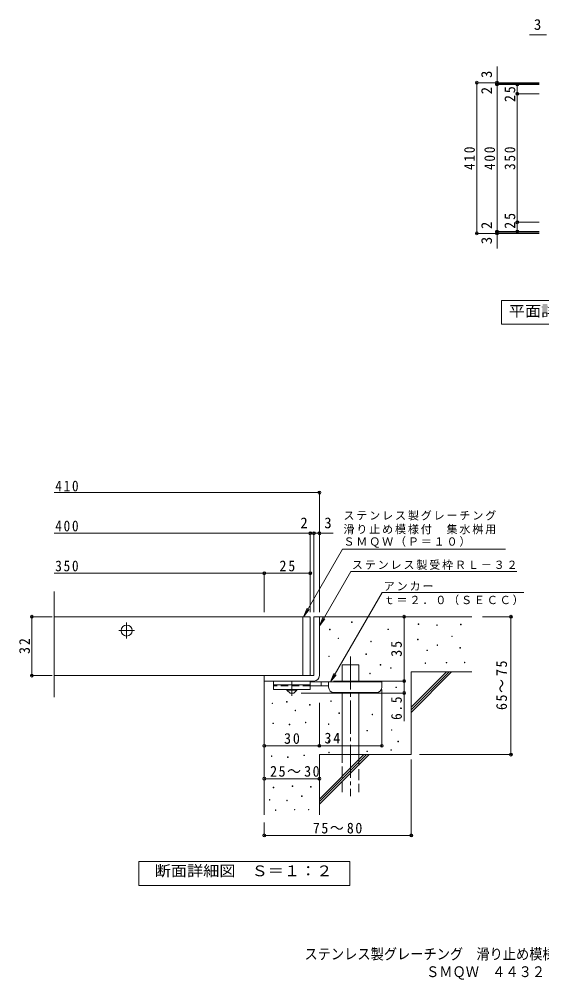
# Model space of a CAD drawing. Units: millimetres at full size, sheet at 1:10, with parts at other scales. Extents: x -1626 to 1681, y -1379 to 1282.
# Drawn here: x -1626 to -203, y -1379 to 1235 of the extents above; entities that cross this region are included whole.
import ezdxf
from ezdxf.enums import TextEntityAlignment as Align

# ---------------------------------------------------------------- set-up
doc = ezdxf.new("R2010")
doc.units = ezdxf.units.MM
doc.header["$LTSCALE"] = 10
doc.header["$PDMODE"] = 32
doc.header["$PDSIZE"] = 8
for name, pattern in [('CHAIN1', [8, 5, -1, 1, -1]), ('CHAIN2', [12, 9, -1, 1, -1]), ('DASHED2', [3, 2, -1]), ('DASHED3', [4, 3, -1])]:
    doc.linetypes.add(name, pattern=pattern)
for name, color, linetype, lineweight in [('C-4', 7, 'Continuous', 9), ('C-5', 7, 'Continuous', 9), ('D-0', 7, 'Continuous', 9), ('D-1', 2, 'Continuous', 9), ('D-2', 3, 'Continuous', 9), ('D-4', 7, 'Continuous', 9), ('D-5', 7, 'Continuous', 9), ('D-6', 6, 'Continuous', 9), ('D-9', 4, 'Continuous', 9)]:
    doc.layers.add(name, color=color, linetype=linetype, lineweight=lineweight)
doc.layers.add('F-5_F-5ﾚｲﾔ', color=2, linetype='Continuous')
doc.styles.add('ＭＳ ゴシック', font='')
doc.styles.get('ＭＳ ゴシック').set_extended_font_data('MS Gothic')

msp = doc.modelspace()

# ---------------------------------------------------------------- linework, layer by layer
at = {"layer": 'C-4'}
for p, q in [((-210.06, 1062.32), (-383.06, 1062.32)), ((-380.06, 652.32), (-380.06, 1062.32)), ((-210.06, 1059.32), (-328.06, 1059.32)), ((-210.06, 1057.32), (-328.06, 1057.32)), ((-325.06, 657.32), (-325.06, 1057.32)), ((-270.06, 1032.32), (-270.06, 1057.32)), ((-210.06, 1032.32), (-273.06, 1032.32)), ((-270.06, 682.32), (-270.06, 1032.32)), ((-210.06, 682.32), (-273.06, 682.32)), ((-270.06, 682.32), (-270.06, 657.32)), ((-210.06, 657.32), (-328.06, 657.32)), ((-210.06, 655.32), (-328.06, 655.32)), ((-210.06, 652.32), (-383.06, 652.32))]:
    msp.add_line(p, q, dxfattribs=at)
for points in [[(-190.06, 1192.32), (-192.06, 1192.32), (-236.37, 1192.32)], [(-325.06, 1057.32), (-325.06, 1059.32), (-325.06, 1106.63)], [(-325.06, 657.32), (-325.06, 655.32), (-325.06, 611)]]:
    msp.add_lwpolyline(points, dxfattribs=at)
for p in [(-380.06, 1062.32), (-325.06, 1062.32), (-325.06, 1059.32), (-325.06, 1057.32), (-270.06, 1057.32), (-270.06, 1032.32), (-270.06, 682.32), (-380.06, 652.32), (-325.06, 657.32), (-325.06, 655.32), (-325.06, 652.32), (-270.06, 657.32)]:
    msp.add_point(p, dxfattribs=at)
at = {"layer": 'C-5'}
msp.add_lwpolyline([(-313.02, 404.83), (-313.02, 469.83), (261.98, 469.83), (261.98, 404.83)], close=True, dxfattribs=at)
at = {"layer": 'D-0'}
for points in [[(-720.97, -406.88), (-720.97, -405.38), (-719.47, -405.38), (-719.47, -406.88)], [(-539.92, -412.16), (-539.92, -410.66), (-538.42, -410.66), (-538.42, -412.16)], [(-489.16, -414.87), (-489.16, -413.37), (-487.66, -413.37), (-487.66, -414.87)], [(-424.19, -412.84), (-424.19, -411.34), (-422.69, -411.34), (-422.69, -412.84)], [(-780.88, -426.62), (-780.88, -425.12), (-779.38, -425.12), (-779.38, -426.62)], [(-622.19, -426.04), (-622.19, -424.54), (-620.69, -424.54), (-620.69, -426.04)], [(-448.56, -445.32), (-448.56, -443.82), (-447.06, -443.82), (-447.06, -445.32)], [(-758.03, -450.61), (-758.03, -449.11), (-756.53, -449.11), (-756.53, -450.61)], [(-668.89, -459.56), (-668.89, -458.06), (-667.39, -458.06), (-667.39, -459.56)], [(-541.27, -454.12), (-541.27, -452.62), (-539.77, -452.62), (-539.77, -454.12)], [(-488.48, -469.01), (-488.48, -467.51), (-486.98, -467.51), (-486.98, -469.01)], [(-682.06, -493.69), (-682.06, -492.19), (-680.56, -492.19), (-680.56, -493.69)], [(-516.23, -483.22), (-516.23, -481.72), (-514.73, -481.72), (-514.73, -483.22)], [(-426.22, -476.45), (-426.22, -474.95), (-424.72, -474.95), (-424.72, -476.45)], [(-783.23, -499.67), (-783.23, -498.17), (-781.73, -498.17), (-781.73, -499.67)], [(-643.14, -523.02), (-643.14, -521.52), (-641.64, -521.52), (-641.64, -523.02)], [(-520.97, -518.41), (-520.97, -516.91), (-519.47, -516.91), (-519.47, -518.41)], [(-463.44, -517.06), (-463.44, -515.56), (-461.94, -515.56), (-461.94, -517.06)], [(-414.04, -516.38), (-414.04, -514.88), (-412.54, -514.88), (-412.54, -516.38)], [(-671.88, -546.37), (-671.88, -544.87), (-670.38, -544.87), (-670.38, -546.37)], [(-615.01, -531.4), (-615.01, -529.9), (-613.51, -529.9), (-613.51, -531.4)], [(-600.64, -584.08), (-600.64, -582.58), (-599.14, -582.58), (-599.14, -584.08)], [(-937.78, -627.57), (-937.78, -626.07), (-936.28, -626.07), (-936.28, -627.57)], [(-898.05, -623.32), (-898.05, -621.82), (-896.55, -621.82), (-896.55, -623.32)], [(-777.84, -621.8), (-777.84, -620.3), (-776.34, -620.3), (-776.34, -621.8)], [(-875.19, -647.31), (-875.19, -645.81), (-873.69, -645.81), (-873.69, -647.31)], [(-835.5, -631.71), (-835.5, -630.21), (-834, -630.21), (-834, -631.71)], [(-755.69, -654.12), (-755.69, -652.62), (-754.19, -652.62), (-754.19, -654.12)], [(-847.05, -679.71), (-847.05, -678.21), (-845.55, -678.21), (-845.55, -679.71)], [(-665.29, -657.71), (-665.29, -656.21), (-663.79, -656.21), (-663.79, -657.71)], [(-935.37, -681.99), (-935.37, -680.49), (-933.87, -680.49), (-933.87, -681.99)], [(-891.21, -685.04), (-891.21, -683.54), (-889.71, -683.54), (-889.71, -685.04)], [(-784.42, -684.05), (-784.42, -682.55), (-782.92, -682.55), (-782.92, -684.05)], [(-679.66, -702.01), (-679.66, -700.51), (-678.16, -700.51), (-678.16, -702.01)], [(-612.61, -700.22), (-612.61, -698.72), (-611.11, -698.72), (-611.11, -700.22)], [(-784.05, -730.7), (-784.05, -729.2), (-782.55, -729.2), (-782.55, -730.7)], [(-595.25, -731.35), (-595.25, -729.85), (-593.75, -729.85), (-593.75, -731.35)], [(-679.66, -758.29), (-679.66, -756.78), (-678.16, -756.78), (-678.16, -758.29)], [(-613.81, -754.69), (-613.81, -753.19), (-612.31, -753.19), (-612.31, -754.69)], [(-939.59, -771.28), (-939.59, -769.78), (-938.09, -769.78), (-938.09, -771.28)], [(-895.44, -774.32), (-895.44, -772.82), (-893.94, -772.82), (-893.94, -774.32)], [(-851.28, -768.99), (-851.28, -767.49), (-849.78, -767.49), (-849.78, -768.99)], [(-783.23, -761.28), (-783.23, -759.78), (-781.73, -759.78), (-781.73, -761.28)], [(-934.27, -856.55), (-934.27, -855.05), (-932.77, -855.05), (-932.77, -856.55)], [(-882.49, -852.74), (-882.49, -851.24), (-880.99, -851.24), (-880.99, -852.74)], [(-832.63, -854.64), (-832.63, -853.14), (-831.13, -853.14), (-831.13, -854.64)], [(-944.92, -890.04), (-944.92, -888.54), (-943.42, -888.54), (-943.42, -890.04)], [(-857.37, -880.53), (-857.37, -879.03), (-855.87, -879.03), (-855.87, -880.53)], [(-897.72, -892.33), (-897.72, -890.83), (-896.22, -890.83), (-896.22, -892.33)], [(-928.56, -918.6), (-928.56, -917.09), (-927.06, -917.09), (-927.06, -918.6)], [(-876.78, -917.07), (-876.78, -915.57), (-875.28, -915.57), (-875.28, -917.07)], [(-838.72, -917.07), (-838.72, -915.57), (-837.22, -915.57), (-837.22, -917.07)]]:
    msp.add_lwpolyline(points, close=True, dxfattribs=at)
at = {"layer": 'D-1'}
for p, q in [((-823.77, -391.27), (-823.77, -551.27)), ((-823.77, -391.27), (-808.77, -391.27)), ((-808.77, -551.27), (-808.77, -391.27)), ((-958.77, -551.27), (-823.77, -551.27)), ((-958.77, -566.27), (-958.77, -551.27)), ((-958.77, -566.27), (-823.77, -566.27))]:
    msp.add_line(p, q, dxfattribs=at)
msp.add_arc((-823.77, -551.27), 15, 270, 0, dxfattribs=at)
at = {"layer": 'D-2'}
for p, q in [((-1531.44, -610.07), (-1531.44, -322.57)), ((-833.77, -391.27), (-1531.44, -391.27)), ((-853.77, -391.27), (-853.77, -551.27)), ((-833.77, -391.27), (-833.77, -551.27)), ((-1531.44, -551.27), (-833.77, -551.27))]:
    msp.add_line(p, q, dxfattribs=at)
at = {"layer": 'D-2', "linetype": 'CHAIN1'}
for p, q in [((-1333.77, -450.29), (-1333.77, -407.24)), ((-1355.3, -428.77), (-1312.24, -428.77))]:
    msp.add_line(p, q, dxfattribs=at)
at = {"layer": 'D-2'}
msp.add_circle((-1333.77, -428.77), 15, dxfattribs=at)
at = {"layer": 'D-4'}
for p, q in [((-808.77, -378.31), (-808.77, -50.4)), ((-1531.44, -53.4), (-808.77, -53.4)), ((-1531.44, -164.09), (-833.77, -164.09)), ((-833.77, -378.31), (-833.77, -161.09)), ((-833.77, -164.09), (-828.77, -164.09)), ((-828.77, -164.09), (-771.11, -164.09)), ((-823.77, -378.31), (-823.77, -161.09)), ((-1531.44, -272.85), (-958.77, -272.85)), ((-958.77, -378.31), (-958.77, -269.85)), ((-958.77, -272.85), (-833.77, -272.85)), ((-1536.79, -391.27), (-1594.84, -391.27)), ((-1591.84, -551.27), (-1591.84, -391.27)), ((-577.92, -566.27), (-577.92, -391.27)), ((-364.39, -391.27), (-284.08, -391.27)), ((-287.09, -766.27), (-287.09, -391.27)), ((-1536.79, -551.27), (-1594.84, -551.27)), ((-770.68, -566.27), (-574.92, -566.27)), ((-577.92, -566.27), (-577.92, -674.94)), ((-574.92, -598.76), (-858.77, -598.76)), ((-638.77, -745.45), (-638.77, -588.76)), ((-808.77, -625.52), (-808.77, -745.45)), ((-958.77, -742.45), (-808.77, -742.45)), ((-808.77, -742.45), (-638.77, -742.45)), ((-558.77, -780.04), (-558.77, -989.35)), ((-536.53, -766.27), (-284.08, -766.27)), ((-958.77, -831.88), (-808.77, -831.88)), ((-958.77, -951.27), (-958.77, -989.35)), ((-958.77, -986.35), (-558.77, -986.35))]:
    msp.add_line(p, q, dxfattribs=at)
for p in [(-808.77, -53.4), (-833.77, -164.09), (-823.77, -164.09), (-808.77, -164.09), (-958.77, -272.85), (-833.77, -272.85), (-1591.84, -391.27), (-577.92, -391.27), (-287.09, -391.27), (-1591.84, -551.27), (-577.92, -566.27), (-577.92, -598.76), (-958.77, -742.45), (-808.77, -742.45), (-638.77, -742.45), (-287.09, -766.27), (-958.77, -831.88), (-808.77, -831.88), (-958.77, -986.35), (-558.77, -986.35)]:
    msp.add_point(p, dxfattribs=at)
at = {"layer": 'D-5'}
for p, q in [((-852.07, -391.27), (-745.64, -206.93)), ((-745.64, -206.93), (-301.53, -206.93)), ((-808.77, -416.27), (-723.36, -268.33)), ((-723.36, -268.33), (-271.25, -268.33)), ((-778.69, -568.76), (-638.02, -325.1)), ((-638.02, -325.1), (-252.23, -325.1)), ((-852.07, -391.27), (-842.5, -368.17)), ((-852.07, -391.27), (-836.85, -371.43)), ((-808.77, -416.27), (-799.2, -393.17)), ((-808.77, -416.27), (-793.55, -396.43)), ((-778.69, -568.76), (-769.13, -545.67)), ((-778.69, -568.76), (-763.47, -548.93))]:
    msp.add_line(p, q, dxfattribs=at)
msp.add_lwpolyline([(-1300.76, -1122.21), (-1300.76, -1057.21), (-725.76, -1057.21), (-725.76, -1122.21)], close=True, dxfattribs=at)
at = {"layer": 'D-6'}
for p, q in [((-808.77, -391.27), (-393.77, -391.27)), ((-746.48, -568.76), (-746.48, -522.22)), ((-746.48, -522.22), (-701.48, -522.22)), ((-701.48, -568.76), (-701.48, -522.22)), ((-558.77, -637.28), (-462.76, -541.27)), ((-558.77, -541.27), (-393.77, -541.27)), ((-558.77, -651.42), (-448.62, -541.27)), ((-558.77, -644.34), (-455.69, -541.27)), ((-558.77, -541.27), (-558.77, -766.27)), ((-958.77, -566.27), (-958.77, -929.91)), ((-746.48, -766.27), (-746.48, -597.76)), ((-701.48, -766.27), (-701.48, -597.76)), ((-808.77, -766.27), (-558.77, -766.27)), ((-808.77, -766.27), (-808.77, -929.91)), ((-808.77, -887.27), (-687.76, -766.27)), ((-808.77, -901.41), (-673.62, -766.27)), ((-808.77, -894.34), (-680.69, -766.27))]:
    msp.add_line(p, q, dxfattribs=at)
at = {"layer": 'D-6', "linetype": 'CHAIN2'}
msp.add_line((-723.98, -499.56), (-723.98, -879.6), dxfattribs=at)
at = {"layer": 'D-6', "linetype": 'DASHED3'}
for p, q in [((-746.48, -868.77), (-746.48, -766.27)), ((-701.48, -766.27), (-701.48, -868.77))]:
    msp.add_line(p, q, dxfattribs=at)
at = {"layer": 'D-9', "color": 3}
for p, q in [((-933.77, -566.27), (-933.77, -588.77)), ((-833.77, -566.27), (-933.77, -566.27)), ((-833.77, -566.27), (-833.77, -588.77)), ((-833.77, -576.27), (-933.77, -576.27)), ((-833.77, -588.77), (-933.77, -588.77))]:
    msp.add_line(p, q, dxfattribs=at)
at = {"layer": 'D-9', "linetype": 'CHAIN1'}
msp.add_line((-883.77, -606.5), (-883.77, -566.27), dxfattribs=at)
at = {"layer": 'D-9'}
for p, q in [((-638.77, -568.76), (-833.77, -568.76)), ((-803.77, -578.76), (-803.77, -568.76)), ((-783.77, -582.76), (-783.77, -568.76)), ((-638.77, -582.76), (-638.77, -568.76)), ((-783.74, -578.76), (-833.77, -578.76)), ((-768.77, -597.76), (-653.77, -597.76))]:
    msp.add_line(p, q, dxfattribs=at)
at = {"layer": 'D-9', "color": 3, "linetype": 'DASHED2'}
msp.add_line((-833.77, -578.77), (-933.77, -578.77), dxfattribs=at)
at = {"layer": 'D-9', "color": 2}
for p, q in [((-897.52, -591.26), (-897.52, -588.77)), ((-897.52, -591.26), (-888.77, -598.76)), ((-897.52, -591.26), (-870.02, -591.26)), ((-888.77, -598.76), (-878.77, -598.76)), ((-878.77, -598.76), (-870.02, -591.26)), ((-870.02, -591.26), (-870.02, -588.77))]:
    msp.add_line(p, q, dxfattribs=at)
at = {"layer": 'D-9'}
for centre, start, end in [((-768.77, -582.76), 180, 270), ((-653.77, -582.76), 270, 0)]:
    msp.add_arc(centre, 15, start, end, dxfattribs=at)

# ---------------------------------------------------------------- texts
at = {"layer": 'C-4', "color": 2, "style": 'ＭＳ ゴシック'}
msp.add_text('3', height=29.33, dxfattribs=at).set_placement((-224.58, 1197.32), align=Align.BOTTOM_LEFT)
for s, p in [('3', (-330.06, 1075.09)), ('2', (-330.06, 1030.75)), ('2', (-330.06, 663.89)), ('3', (-330.06, 622.8))]:
    msp.add_text(s, height=29.33, rotation=90, dxfattribs=at).set_placement(p, align=Align.BOTTOM_LEFT)
at = {"layer": 'C-4', "color": 2, "char_height": 29.33, "attachment_point": 7, "rotation": 90, "style": 'ＭＳ ゴシック'}
for s, insert in [('\\T1.27;\\W0.95;25', (-275.06, 1009.64)), ('\\T1.27;\\W0.9;410', (-385.06, 824.82)), ('\\T1.27;\\W0.9;400', (-330.06, 824.82)), ('\\T1.27;\\W0.9;350', (-275.06, 824.82)), ('\\T1.27;\\W0.95;25', (-275.06, 664.78))]:
    msp.add_mtext(s, dxfattribs=dict(at, insert=insert))
at = {"layer": 'C-5', "color": 2, "style": 'ＭＳ ゴシック', "width": 1.1}
msp.add_text('平面詳細図\u3000Ｓ＝１：１０', height=29.33, dxfattribs=at).set_placement((-293.02, 417.33), align=Align.BOTTOM_LEFT)
at = {"layer": 'D-4', "color": 2, "style": 'ＭＳ ゴシック'}
for s, p in [('2', (-860.61, -159.1)), ('3', (-795.47, -159.1))]:
    msp.add_text(s, height=29.33, dxfattribs=at).set_placement(p, align=Align.BOTTOM_LEFT)
at = {"layer": 'D-4', "color": 2, "char_height": 29.33, "attachment_point": 7, "style": 'ＭＳ ゴシック'}
for s, insert in [('\\T1.27;\\W0.9;410', (-1528.18, -50.34)), ('\\T1.27;\\W0.9;400', (-1528.18, -159.09)), ('\\T1.27;\\W0.9;350', (-1528.18, -267.85)), ('\\T1.27;\\W0.95;25', (-917.52, -267.85)), ('\\T1.27;\\W0.95;30', (-905.02, -737.45)), ('\\T1.27;\\W0.95;34', (-794.98, -736.45)), ('\\T1.22;\\W0.95;25～30', (-942.97, -826.89)), ('\\T1.22;\\W0.95;75～80', (-826.64, -981.35))]:
    msp.add_mtext(s, dxfattribs=dict(at, insert=insert))
at = {"layer": 'D-4', "color": 2, "char_height": 29.33, "attachment_point": 7, "rotation": 90, "style": 'ＭＳ ゴシック'}
for s, insert in [('\\T1.27;\\W0.95;32', (-1596.84, -492.52)), ('\\T1.27;\\W0.95;35', (-583.92, -500.02)), ('\\T1.22;\\W0.95;65～75', (-297.62, -645.02)), ('\\T1.27;\\W0.9;6.5', (-583.92, -671.93))]:
    msp.add_mtext(s, dxfattribs=dict(at, insert=insert))
at = {"layer": 'D-5', "color": 2, "style": 'ＭＳ ゴシック', "width": 1.1}
msp.add_text('断面詳細図\u3000Ｓ＝１：２', height=29.33, dxfattribs=at).set_placement((-1257.34, -1106.24), align=Align.BOTTOM_LEFT)
at = {"layer": 'D-5', "char_height": 21.99, "attachment_point": 7, "style": 'ＭＳ ゴシック'}
for s, insert in [('\\T1.17;ステンレス製グレーチング', (-743.24, -129.3)), ('\\T1.17;滑り止め模様付\u3000集水桝用', (-743.24, -166.77)), ('\\T1.17;ＳＭＱＷ（Ｐ＝１０）', (-743.24, -203.41)), ('\\T1.17;ステンレス製受枠ＲＬ－３２', (-720.25, -263.58)), ('\\T1.17;アンカー', (-633.53, -320.45)), ('\\T1.17;ｔ＝２．０（ＳＥＣＣ）', (-633.53, -359.76))]:
    msp.add_mtext(s, dxfattribs=dict(at, insert=insert))
at = {"layer": 'F-5_F-5ﾚｲﾔ', "style": 'ＭＳ ゴシック', "width": 0.9}
for s, p in [('ステンレス製グレーチング\u3000滑り止め模様付\u3000集水桝用', (-849.39, -1332.57)), ('ＳＭＱＷ\u3000４４３２（Ｐ＝１０）＋ＲＬ－３２（四方枠）', (-518.26, -1380.69))]:
    msp.add_text(s, height=29.33, dxfattribs=at).set_placement(p, align=Align.BOTTOM_LEFT)

doc.saveas('drawing.dxf')
